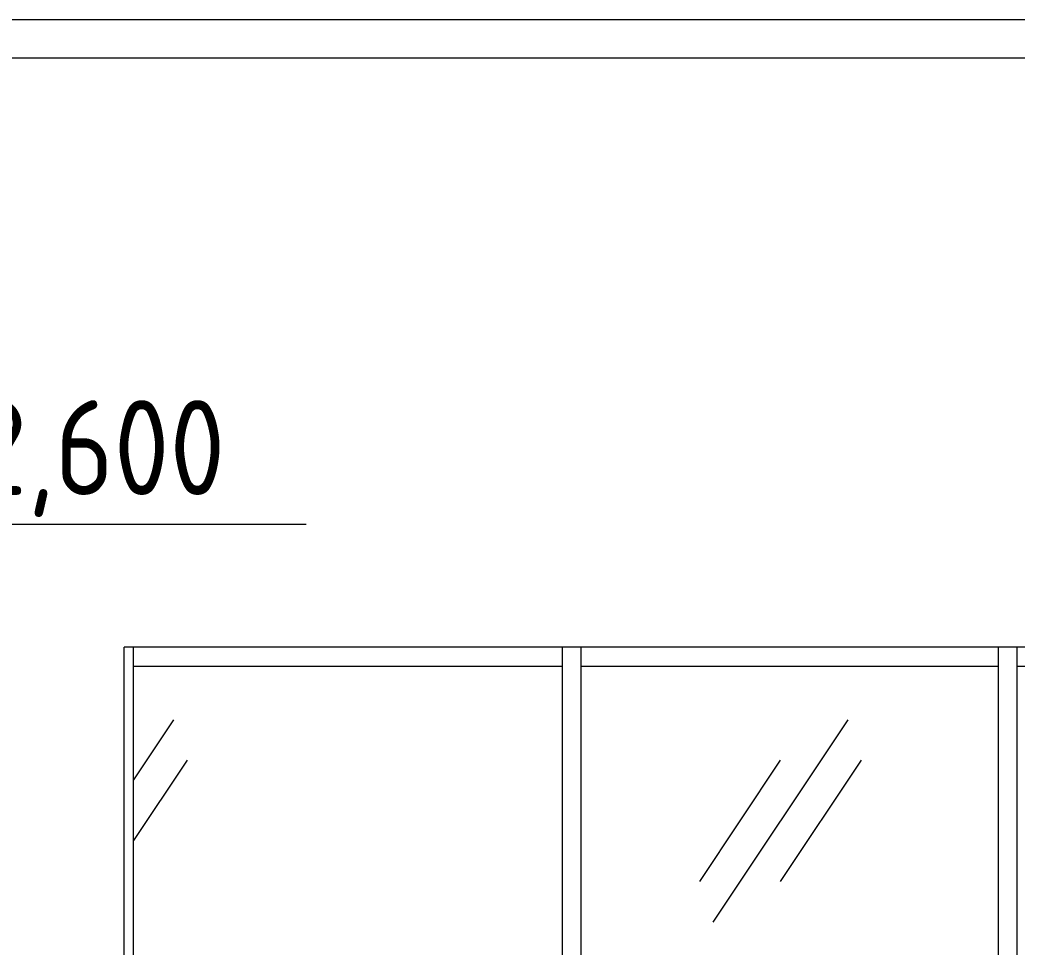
# Model space of a CAD drawing. Header units: millimetres. Extents: x -515342 to 330399, y -224905 to 507333.
# Drawn here: x 232640 to 235270, y 90015 to 92461 of the extents above; entities that cross this region are included whole.
import ezdxf

# ---------------------------------------------------------------- set-up
doc = ezdxf.new("R2010")
doc.units = ezdxf.units.MM
doc.layers.get('0').update_dxf_attribs({"lineweight": 0})
for name, color, linetype, lineweight in [('Аннотация', 7, 'Continuous', 0), ('Витраж', 7, 'Continuous', 0), ('Ограждение', 7, 'Continuous', 0), ('Отметки', 7, 'Continuous', 0), ('Панели витража', 7, 'Continuous', 0), ('Перекрытие', 7, 'Continuous', 0), ('Стены внутренние', 7, 'Continuous', 0)]:
    doc.layers.add(name, color=color, linetype=linetype, lineweight=lineweight)
doc.styles.add('GOST Common_1', font='', dxfattribs={"width": 0.9, "height": 250})
doc.styles.get('GOST Common_1').set_extended_font_data('GOST Common')
pattern_1 = [(236.31, (-5209.4, 8823.7), (-1777.996, -3556.002), [641.07, -5769.6]), (236.31, (-5173.8, 8717), (-1777.996, -3556.002), [384.64, -6026.03]), (236.31, (-5387.2, 8717), (-1777.996, -3556.002), [384.64, -6026.03])]

# ---------------------------------------------------------------- blocks, each defined once
blk = doc.blocks.new('Прямоугольный импост - АР_Импост_50х100 _импост витража_-10131288-О_АР_П_Разрез 3-3')
at = {"layer": 'Витраж'}
for p, q in [((4275, 2725), (4275, 2775)), ((5375, 2775), (5375, 2725)), ((4275, 2725), (5375, 2725))]:
    blk.add_line(p, q, dxfattribs=at)
blk = doc.blocks.new('Прямоугольный импост - АР_Импост_50х100 _импост витража_-10099961-О_АР_П_Разрез 3-3')
at = {"layer": 'Витраж'}
for p, q in [((4225, 2775.2), (4225, 2750)), ((4275, 2750), (4275, 2775.2))]:
    blk.add_line(p, q, dxfattribs=at)
blk = doc.blocks.new('Прямоугольный импост - АР_Импост_50х100 _импост витража_-10131281-О_АР_П_Разрез 3-3')
at = {"layer": 'Витраж'}
for p, q in [((5425, 2725), (5425, 2775)), ((6500, 2775), (6500, 2725)), ((5425, 2725), (6500, 2725))]:
    blk.add_line(p, q, dxfattribs=at)
blk = doc.blocks.new('Прямоугольный импост - АР_Импост_50х100 _импост витража_-V60-О_АР_П_Разрез 3-3')
at = {"layer": 'Витраж'}
for p, q in [((5375, 2775), (5375, 2750)), ((5425, 2750), (5425, 2775))]:
    blk.add_line(p, q, dxfattribs=at)
blk = doc.blocks.new('Прямоугольный импост - АР_Импост_50х100 _импост витража_-10131289-О_АР_П_Разрез 3-3')
at = {"layer": 'Витраж'}
for p, q in [((3095, 2725), (3095, 2775)), ((4225, 2775), (4225, 2725)), ((3095, 2725), (4225, 2725))]:
    blk.add_line(p, q, dxfattribs=at)
blk = doc.blocks.new('Прямоугольный импост - АР_Импост_50х100 _импост витража_-V62-О_АР_П_Разрез 3-3')
at = {"layer": 'Витраж'}
blk.add_line((3095, 2750), (3095, 2775), dxfattribs=at)
blk = doc.blocks.new('Системная панель - АР_ПанельВитража__Cтекло_СМ4-10131294-О_АР_П_Разрез 3-3')
at = {"layer": 'Панели витража'}
h = blk.add_hatch(dxfattribs=at)
h.set_pattern_fill('FP_2', color=256, style=0, pattern_type=2)
h.set_pattern_definition(pattern_1)
h.paths.add_polyline_path([(3095, 300), (4225, 300), (4225, 2725), (3095, 2725), (3095, 428.1)])
blk = doc.blocks.new('Системная панель - АР_ПанельВитража__Cтекло_СМ4-10131295-О_АР_П_Разрез 3-3')
at = {"layer": 'Панели витража'}
h = blk.add_hatch(dxfattribs=at)
h.set_pattern_fill('FP_2', color=256, style=0, pattern_type=2)
h.set_pattern_definition(pattern_1)
h.paths.add_polyline_path([(5299.1, 300), (5375, 300), (5375, 2725), (4275, 2725), (4275, 300), (5272.5, 300)])
blk = doc.blocks.new('Системная панель - АР_ПанельВитража__Cтекло_СМ4-10131287-О_АР_П_Разрез 3-3')
at = {"layer": 'Панели витража'}
h = blk.add_hatch(dxfattribs=at)
h.set_pattern_fill('FP_2', color=256, style=0, pattern_type=2)
h.set_pattern_definition(pattern_1)
h.paths.add_polyline_path([(5425, 300), (6500, 300), (6500, 2725), (5425, 2725), (5425, 335.5)])
blk = doc.blocks.new('Прямоугольный импост - АР_Импост_50х100 _импост витража_-10099949-О_АР_П_Разрез 3-3')
at = {"layer": 'Витраж'}
blk.add_line((3095, 275), (3095, 2750), dxfattribs=at)
blk = doc.blocks.new('Прямоугольный импост - АР_Импост_50х100 _импост витража_-V66-О_АР_П_Разрез 3-3')
at = {"layer": 'Витраж'}
for p, q in [((4225, 2750), (4225, 275)), ((4275, 275), (4275, 2750))]:
    blk.add_line(p, q, dxfattribs=at)
blk = doc.blocks.new('СД_Люблино_Фасады_rvt-1-О_АР_П_Разрез 3-3')
at = {"layer": 'Перекрытие'}
blk.add_line((8300, 2775), (3070, 2775), dxfattribs=at)
at = {"layer": 'Стены внутренние'}
blk.add_line((3070, 200), (3070, 2775), dxfattribs=at)
at = {"layer": 'Витраж', "lineweight": 9}
for name, p in [('Прямоугольный импост - АР_Импост_50х100 _импост витража_-10131289-О_АР_П_Разрез 3-3', (0, 0)), ('Прямоугольный импост - АР_Импост_50х100 _импост витража_-V62-О_АР_П_Разрез 3-3', (0, 0)), ('Прямоугольный импост - АР_Импост_50х100 _импост витража_-10099961-О_АР_П_Разрез 3-3', (0, 0)), ('Прямоугольный импост - АР_Импост_50х100 _импост витража_-10131288-О_АР_П_Разрез 3-3', (0, 0)), ('Прямоугольный импост - АР_Импост_50х100 _импост витража_-V60-О_АР_П_Разрез 3-3', (0, 0)), ('Прямоугольный импост - АР_Импост_50х100 _импост витража_-10131281-О_АР_П_Разрез 3-3', (0, 0)), ('Прямоугольный импост - АР_Импост_50х100 _импост витража_-10099949-О_АР_П_Разрез 3-3', (0, 0)), ('Прямоугольный импост - АР_Импост_50х100 _импост витража_-V66-О_АР_П_Разрез 3-3', (0, 0)), ('Прямоугольный импост - АР_Импост_50х100 _импост витража_-V66-О_АР_П_Разрез 3-3', (1150, 0))]:
    blk.add_blockref(name, p, dxfattribs=at)
at = {"layer": 'Панели витража', "lineweight": 9}
for name in ['Системная панель - АР_ПанельВитража__Cтекло_СМ4-10131294-О_АР_П_Разрез 3-3', 'Системная панель - АР_ПанельВитража__Cтекло_СМ4-10131295-О_АР_П_Разрез 3-3', 'Системная панель - АР_ПанельВитража__Cтекло_СМ4-10131287-О_АР_П_Разрез 3-3']:
    blk.add_blockref(name, (0, 0), dxfattribs=at)
blk = doc.blocks.new('Ограждение - Ограждение-9856481-О_АР_П_Разрез 3-3')
at = {"layer": 'Ограждение'}
for p, q in [((8370, 4430), (515, 4430)), ((515, 4330), (8370, 4330))]:
    blk.add_line(p, q, dxfattribs=at)
blk = doc.blocks.new('Высотные отметки - Стрелка вверх-5091-О_АР_П_Разрез 3-3')
at = {"layer": 'Аннотация'}
for p, q in [((-12822.6, 7250), (-11522.6, 7250)), ((-12822.6, 6750), (-12822.6, 7250)), ((-12822.6, 6750), (-13034.8, 6962.1)), ((-12822.6, 6750), (-12610.5, 6962.1)), ((-13122.6, 6750), (-12522.6, 6750))]:
    blk.add_line(p, q, dxfattribs=at)

msp = doc.modelspace()

# ---------------------------------------------------------------- block references
msp.add_blockref('СД_Люблино_Фасады_rvt-1-О_АР_П_Разрез 3-3', (229844.7438, 88031.3929))
at = {"layer": 'Ограждение'}
msp.add_blockref('Ограждение - Ограждение-9856481-О_АР_П_Разрез 3-3', (229844.7438, 88031.3929), dxfattribs=at)
at = {"layer": 'Отметки'}
msp.add_blockref('Высотные отметки - Стрелка вверх-5091-О_АР_П_Разрез 3-3', (244917.391, 83881.3929), dxfattribs=at)

# ---------------------------------------------------------------- texts
at = {"layer": 'Отметки', "insert": (232366.092, 91458.1), "char_height": 250, "width": 1028.822569, "attachment_point": 1, "line_spacing_factor": 1.022761, "style": 'GOST Common_1'}
msp.add_mtext('+2,600', dxfattribs=at)

doc.saveas('drawing.dxf')
